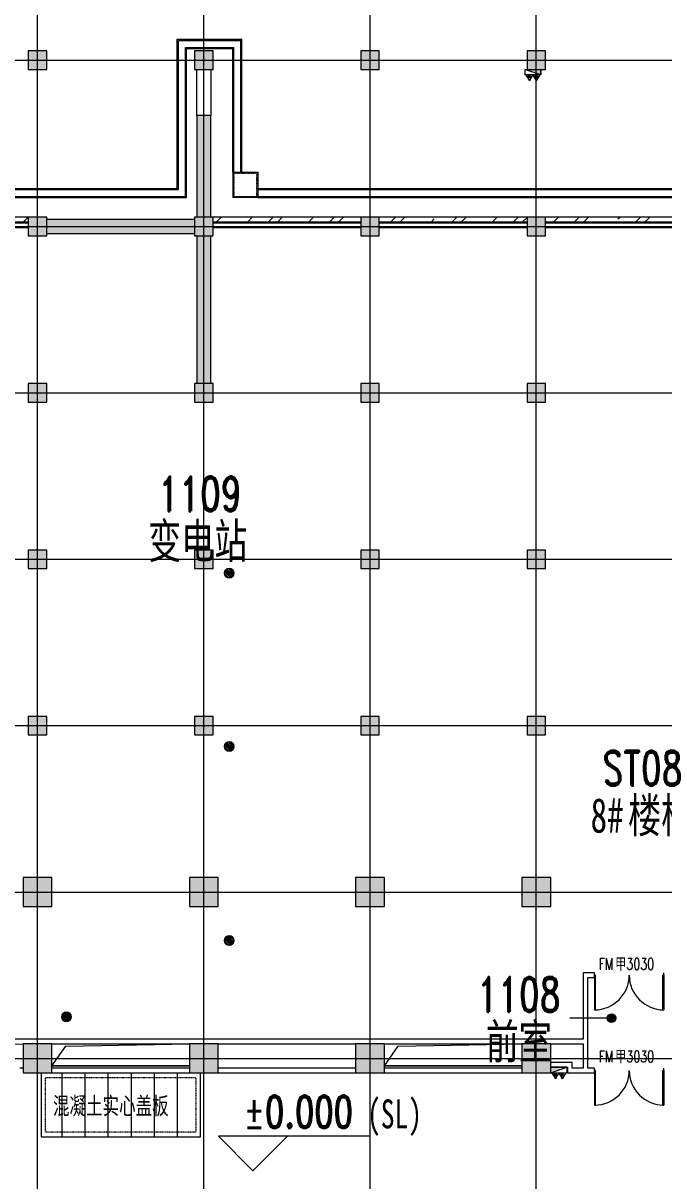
# Model space of a CAD drawing. Header units: millimetres. Extents: x -76632 to 443185, y -33181 to 192400.
# Drawn here: x 150575 to 178325, y 37900 to 88000 of the extents above; entities that cross this region are included whole.
import ezdxf

# ---------------------------------------------------------------- set-up
doc = ezdxf.new("R2010")
doc.units = ezdxf.units.MM
doc.linetypes.add('划线', pattern=[6.36, 3.18, -3.18])
doc.linetypes.add('轴网线', pattern=[22.04, 18.38, -1.83, 0, -1.83])
doc.layers.get('0').update_dxf_attribs({"color": 8})
doc.layers.get('Defpoints').update_dxf_attribs({"color": 8})
for name, color, linetype, lineweight in [('A-ANNO-DIMS', 8, 'Continuous', 9), ('A-ANNO-NOTE', 8, 'Continuous', 5), ('A-AREA-IDEN', 8, 'Continuous', 9), ('A-DETL-GENF', 8, 'Continuous', 18), ('A-DETL-MBND', 8, 'Continuous', 5), ('A-DOOR', 8, 'Continuous', 5), ('A-DOOR-IDEN', 8, 'Continuous', 9), ('A-DOOR-OPNG', 8, 'Continuous', 5), ('A-GENM', 8, 'Continuous', 5), ('A-WALL', 8, 'Continuous', 5), ('A-WALL-PATT', 8, 'Continuous', 9), ('I-FURN', 8, 'Continuous', 5), ('I-FURN-HDLN', 8, '划线', 5), ('I-FURN-IDEN', 8, 'Continuous', 9), ('L-SITE', 8, 'Continuous', 5), ('M-EQPM', 8, 'Continuous', 5), ('P-PIPE', 8, 'Continuous', 5), ('S-BEAM', 8, 'Continuous', 5), ('S-COLS', 8, 'Continuous', 5), ('S-GRID', 8, 'Continuous', 9)]:
    doc.layers.add(name, color=color, linetype=linetype, lineweight=lineweight)
doc.styles.add('RomanD', font='romand__.ttf', dxfattribs={"width": 0.7, "height": 1500})
doc.styles.add('RomanD_1', font='romand__.ttf', dxfattribs={"width": 0.7, "height": 500})
doc.styles.add('RomanD_3', font='romand__.ttf', dxfattribs={"width": 0.7, "height": 1400})
doc.styles.add('RomanD_6', font='romand__.ttf', dxfattribs={"width": 0.65, "height": 350})
doc.styles.add('仿宋_2', font='simfang.ttf', dxfattribs={"width": 0.7, "height": 1500})
doc.styles.add('仿宋_5', font='simfang.ttf', dxfattribs={"width": 0.7, "height": 750})
doc.styles.add('仿宋_6', font='simfang.ttf', dxfattribs={"width": 0.7, "height": 1250})
doc.styles.add('微软雅黑', font='Microsoft YaHei.ttf', dxfattribs={"width": 0.7, "height": 500})
doc.dimstyles.new('0_5', dxfattribs={"dimscale": 304.8, "dimtxt": 351.251157, "dimasz": 0, "dimexe": 0.82021, "dimexo": 0.0625, "dimgap": 0, "dimtad": 1, "dimdec": 0, "dimzin": 0, "dimdsep": 46, "dimtxsty": 'RomanD_6', "dimblk1": 'NONE', "dimblk2": 'NONE', "dimsah": 1, "dimcen": 0.09, "dimazin": 0, "dimtfac": 1, "dimtdec": 4, "dimtix": 1, "dimtmove": 0, "dimatfit": 3, "dimfxl": 0.82021, "dimfxlon": 1, "dimtvp": 1, "dimtolj": 1, "dimtzin": 0, "dimlwd": 18, "dimlwe": 18, "dimarcsym": 2})
pattern_1 = [(45, (-4e-09, 0), (-1325.825, 1325.825), []), (45, (-4e-09, 400), (-1325.825, 1325.825), []), (45, (-4e-09, 1300), (-1325.825, 1325.825), [1875, -625])]

# ---------------------------------------------------------------- blocks, each defined once
blk = doc.blocks.new('X-ST-F3-01-C-001_HLP2_rvt-1-LAY-1F-1_500-A')
at = {"layer": 'S-COLS', "true_color": 0x808080}
for points in [[(151600, 86000), (151600, 86800), (150800, 86800), (150800, 86000)], [(158800, 86000), (158800, 86800), (158000, 86800), (158000, 86000), (158700, 86000)], [(166000, 86000), (166000, 86800), (165200, 86800), (165200, 86000)], [(173200, 86000), (173200, 86800), (172400, 86800), (172400, 86000)], [(150800, 78800), (151600, 78800), (151600, 79600), (150800, 79600), (150800, 78900)], [(158800, 78800), (158800, 79600), (158000, 79600), (158000, 78800), (158700, 78800)], [(166000, 78800), (166000, 79600), (165200, 79600), (165200, 78800)], [(173200, 78800), (173200, 79600), (172400, 79600), (172400, 78800)], [(151300, 71600), (151600, 71600), (151600, 72400), (150800, 72400), (150800, 71600)], [(158000, 71600), (158800, 71600), (158800, 72400), (158000, 72400)], [(166000, 71600), (166000, 72400), (165200, 72400), (165200, 71600)], [(173200, 71600), (173200, 72400), (172400, 72400), (172400, 71600)], [(151600, 64400), (151600, 65200), (150800, 65200), (150800, 64400)], [(158800, 64400), (158800, 65200), (158000, 65200), (158000, 64400)], [(165200, 64400), (166000, 64400), (166000, 65200), (165200, 65200), (165200, 64923)], [(173200, 64400), (173200, 65200), (172400, 65200), (172400, 64400)], [(151600, 57200), (151600, 58000), (150800, 58000), (150800, 57200)], [(158800, 57200), (158800, 58000), (158000, 58000), (158000, 57200)], [(165200, 57200), (166000, 57200), (166000, 58000), (165200, 58000), (165200, 57785)], [(173200, 57200), (173200, 58000), (172400, 58000), (172400, 57200)], [(150575, 49775), (151825, 49775), (151825, 51025), (150575, 51025), (150575, 50647)], [(157775, 49775), (159025, 49775), (159025, 51025), (157775, 51025), (157775, 50647)], [(166225, 49775), (166225, 51025), (164975, 51025), (164975, 49775)], [(173425, 49775), (173425, 51025), (172175, 51025), (172175, 49775)], [(150651, 42575), (151825, 42575), (151825, 43825), (150575, 43825), (150575, 42575)], [(158250, 42575), (159025, 42575), (159025, 43825), (157775, 43825), (157775, 42575)], [(165447, 42575), (166225, 42575), (166225, 43825), (164975, 43825), (164975, 42575)], [(173425, 42575), (173425, 43825), (172175, 43825), (172175, 42575)]]:
    blk.add_hatch(color=8, dxfattribs=at).paths.add_polyline_path(points, flags=0)
at = {"layer": 'S-COLS', "color": 7, "lineweight": 9}
for p, q in [((151600, 86800), (150800, 86800)), ((150800, 86800), (150800, 86000)), ((151600, 86000), (151600, 86800)), ((158800, 86800), (158000, 86800)), ((158000, 86800), (158000, 86000)), ((158800, 86000), (158800, 86800)), ((166000, 86800), (165200, 86800)), ((165200, 86800), (165200, 86000)), ((166000, 86000), (166000, 86800)), ((173200, 86800), (172400, 86800)), ((172400, 86800), (172400, 86000)), ((173200, 86000), (173200, 86800)), ((150800, 86000), (151600, 86000)), ((158000, 86000), (158800, 86000)), ((165200, 86000), (166000, 86000)), ((172400, 86000), (173200, 86000)), ((151600, 79600), (150800, 79600)), ((150800, 79600), (150800, 78800)), ((151600, 78800), (151600, 79600)), ((158800, 79600), (158000, 79600)), ((158000, 79600), (158000, 78800)), ((158800, 78800), (158800, 79600)), ((166000, 79600), (165200, 79600)), ((165200, 79600), (165200, 78800)), ((166000, 78800), (166000, 79600)), ((173200, 79600), (172400, 79600)), ((172400, 79600), (172400, 78800)), ((173200, 78800), (173200, 79600)), ((150800, 78800), (151600, 78800)), ((158000, 78800), (158800, 78800)), ((165200, 78800), (166000, 78800)), ((172400, 78800), (173200, 78800)), ((151600, 72400), (150800, 72400)), ((150800, 72400), (150800, 71600)), ((151600, 71600), (151600, 72400)), ((158800, 72400), (158000, 72400)), ((158000, 72400), (158000, 71600)), ((158800, 71600), (158800, 72400)), ((166000, 72400), (165200, 72400)), ((165200, 72400), (165200, 71600)), ((166000, 71600), (166000, 72400)), ((173200, 72400), (172400, 72400)), ((172400, 72400), (172400, 71600)), ((173200, 71600), (173200, 72400)), ((150800, 71600), (151600, 71600)), ((158000, 71600), (158800, 71600)), ((165200, 71600), (166000, 71600)), ((172400, 71600), (173200, 71600)), ((151600, 65200), (150800, 65200)), ((150800, 65200), (150800, 64400)), ((151600, 64400), (151600, 65200)), ((158800, 65200), (158000, 65200)), ((158000, 65200), (158000, 64400)), ((158800, 64400), (158800, 65200)), ((166000, 65200), (165200, 65200)), ((165200, 65200), (165200, 64400)), ((166000, 64400), (166000, 65200)), ((173200, 65200), (172400, 65200)), ((172400, 65200), (172400, 64400)), ((173200, 64400), (173200, 65200)), ((150800, 64400), (151600, 64400)), ((158000, 64400), (158800, 64400)), ((165200, 64400), (166000, 64400)), ((172400, 64400), (173200, 64400)), ((151600, 58000), (150800, 58000)), ((150800, 58000), (150800, 57200)), ((151600, 57200), (151600, 58000)), ((158800, 58000), (158000, 58000)), ((158000, 58000), (158000, 57200)), ((158800, 57200), (158800, 58000)), ((166000, 58000), (165200, 58000)), ((165200, 58000), (165200, 57200)), ((166000, 57200), (166000, 58000)), ((173200, 58000), (172400, 58000)), ((172400, 58000), (172400, 57200)), ((173200, 57200), (173200, 58000)), ((150800, 57200), (151600, 57200)), ((158000, 57200), (158800, 57200)), ((165200, 57200), (166000, 57200)), ((172400, 57200), (173200, 57200)), ((151825, 51025), (150575, 51025)), ((150575, 51025), (150575, 49775)), ((151825, 49775), (151825, 51025)), ((159025, 51025), (157775, 51025)), ((157775, 51025), (157775, 49775)), ((159025, 49775), (159025, 51025)), ((166225, 51025), (164975, 51025)), ((164975, 51025), (164975, 49775)), ((166225, 49775), (166225, 51025)), ((173425, 51025), (172175, 51025)), ((172175, 51025), (172175, 49775)), ((173425, 49775), (173425, 51025)), ((150575, 49775), (151825, 49775)), ((157775, 49775), (159025, 49775)), ((164975, 49775), (166225, 49775)), ((172175, 49775), (173425, 49775)), ((151825, 43825), (150575, 43825)), ((150575, 43825), (150575, 42575)), ((151825, 42575), (151825, 43825)), ((159025, 43825), (157775, 43825)), ((157775, 43825), (157775, 42575)), ((159025, 42575), (159025, 43825)), ((166225, 43825), (164975, 43825)), ((164975, 43825), (164975, 42575)), ((166225, 42575), (166225, 43825)), ((173425, 43825), (172175, 43825)), ((172175, 43825), (172175, 42575)), ((173425, 42575), (173425, 43825)), ((150575, 42575), (151825, 42575)), ((157775, 42575), (159025, 42575)), ((164975, 42575), (166225, 42575)), ((172175, 42575), (173425, 42575))]:
    blk.add_line(p, q, dxfattribs=at)
blk = doc.blocks.new('参数化集水井 - 标准-1519605-LAY-1F-1_500-A')
at = {"layer": 'L-SITE'}
for p, q in [((-550, 550), (550, 550)), ((-550, 550), (-550, -550)), ((550, -550), (550, 550)), ((550, -550), (-550, -550))]:
    blk.add_line(p, q, dxfattribs=at)
at = {"layer": 'L-SITE', "linetype": '划线'}
for p, q in [((500, 500), (-500, 500)), ((-500, 500), (-500, -500)), ((500, -500), (500, 500)), ((-500, -500), (500, -500))]:
    blk.add_line(p, q, dxfattribs=at)
blk = doc.blocks.new('U型排水沟_有盖板_L型 - 标准-2762191-LAY-1F-1_500-A')
at = {"layer": 'A-DETL-MBND'}
for p, q in [((990, 150), (990, -1800)), ((640, -200), (640, -1800))]:
    blk.add_line(p, q, dxfattribs=at)
blk = doc.blocks.new('钢格栅盖板 - 钢格栅盖板-2788219-LAY-1F-1_500-A')
at = {"layer": 'I-FURN'}
for p, q in [((0, 2775), (0, 0)), ((900, 2775), (900, 0)), ((1900, 2775), (1900, 0)), ((2900, 2775), (2900, 0)), ((3900, 2775), (3900, 0)), ((4900, 2775), (4900, 0)), ((5900, 2775), (5900, 0)), ((6900, 0), (6900, 2775)), ((0, 0), (6900, 0))]:
    blk.add_line(p, q, dxfattribs=at)
at = {"layer": 'I-FURN-HDLN'}
for p, q in [((200, 200), (200, 2575)), ((200, 2575), (6700, 2575)), ((6700, 2575), (6700, 200)), ((6700, 200), (200, 200))]:
    blk.add_line(p, q, dxfattribs=at)
blk = doc.blocks.new('双扇平开防火门_带观察窗 - FM甲3030-4643016-LAY-1F-1_500-A')
at = {"layer": 'A-DOOR'}
for p, q in [((-1500, 0), (-1500, 1500)), ((-1500, 1500), (-1460, 1500)), ((-1500, 1500), (-1500, 1300)), ((-1460, 1500), (-1500, 1500)), ((-1500, 1300), (-1500, 1100)), ((-1500, 1100), (-1500, 0)), ((-1460, 1500), (-1460, 0)), ((-1460, 1300), (-1460, 1500)), ((-1460, 1100), (-1460, 1300)), ((-1460, 0), (-1460, 1100)), ((1500, 1500), (1460, 1500)), ((1460, 1500), (1460, 0)), ((1500, 1500), (1460, 1500)), ((1460, 1500), (1460, 1300)), ((1460, 1300), (1460, 1100)), ((1460, 1100), (1460, 0)), ((1500, 0), (1500, 1500)), ((1500, 1300), (1500, 1500)), ((1500, 1100), (1500, 1300)), ((1500, 0), (1500, 1100)), ((-1460, 0), (-1500, 0)), ((-1500, 0), (-1460, 0)), ((1460, 0), (1500, 0)), ((1460, 0), (1500, 0))]:
    blk.add_line(p, q, dxfattribs=at)
for centre, start, end in [((-1500, 0), 0, 90), ((1500, 0), 90, 180)]:
    blk.add_arc(centre, 1500, start, end, dxfattribs=at)
at = {"layer": 'A-DOOR-OPNG'}
for p, q in [((-1500, 100), (-1500, -100)), ((1500, 100), (1500, -100))]:
    blk.add_line(p, q, dxfattribs=at)
blk = doc.blocks.new('楼板洞口-A - WW-翻边100mm-V59-LAY-1F-1_500-A')
at = {"layer": 'A-GENM'}
for p, q in [((0, 0), (595, 855)), ((595, 855), (5950, 950)), ((5020, 0), (0, 0)), ((0, 0), (5020, 0)), ((5235, -100), (5220, -100)), ((5950, -100), (5812.5, -100))]:
    blk.add_line(p, q, dxfattribs=at)
blk = doc.blocks.new('楼板洞口-A - WW-翻边100mm-V60-LAY-1F-1_500-A')
at = {"layer": 'A-GENM'}
for p, q in [((0, 0), (595, 855)), ((595, 855), (5950, 950)), ((5950, 0), (0, 0)), ((0, 0), (5950, 0))]:
    blk.add_line(p, q, dxfattribs=at)
blk = doc.blocks.new('圆形地漏_固定_2 - 热轧钢管-3953174-LAY-1F-1_500-A')
at = {"layer": 'A-GENM'}
for p, q in [((-193, 52), (52, -193)), ((102, -172), (-172, 102)), ((-141, 141), (141, -141)), ((172, -102), (-102, 172)), ((193, -52), (-52, 193)), ((13, 200), (200, 13)), ((-13, -200), (-200, -13))]:
    blk.add_line(p, q, dxfattribs=at)
blk.add_circle((0, 0), 200, dxfattribs=at)
at = {"layer": 'P-PIPE'}
for start, end in [(0, 180), (180, 0)]:
    blk.add_arc((0, 0), 200, start, end, dxfattribs=at)
blk = doc.blocks.new('室内消火栓箱_带灭火器__左右式_ - SG24D65-P-V96-LAY-1F-1_500-A')
at = {"layer": 'A-DETL-GENF', "lineweight": 5}
blk.add_hatch(color=256, dxfattribs=at).paths.add_polyline_path([(-350, 240), (-350, 0), (350, 0), (65, 98)], flags=0)
h = blk.add_hatch(color=256, dxfattribs=at)
h.paths.add_polyline_path([(-195, 370), (-195, 280), (-105, 280), (-105, 370)], flags=0)
h.paths.add_polyline_path([(105, 370), (105, 280), (195, 280), (195, 370)], flags=0)
for p, q in [((-350, 240), (350, 240)), ((-350, 240), (350, 0)), ((-350, 240), (-350, 0)), ((-350, 240), (350, 0)), ((-350, 0), (-350, 240)), ((-300, 240), (-150, 500)), ((-195, 370), (-105, 370)), ((-195, 280), (-195, 370)), ((-105, 280), (-195, 280)), ((0, 240), (-150, 500)), ((-105, 370), (-105, 280)), ((0, 240), (150, 500)), ((105, 280), (105, 370)), ((105, 370), (195, 370)), ((195, 280), (105, 280)), ((300, 240), (150, 500)), ((195, 370), (195, 280)), ((350, 0), (250, 0)), ((350, 0), (250, 0))]:
    blk.add_line(p, q, dxfattribs=at)
at = {"layer": 'M-EQPM'}
blk.add_line((350, 0), (350, 240), dxfattribs=at)
blk = doc.blocks.new('室内消火栓箱_带灭火器__左右式_ - SG24D65-P-V105-LAY-1F-1_500-A')
at = {"layer": 'A-DETL-GENF', "lineweight": 5}
blk.add_hatch(color=256, dxfattribs=at).paths.add_polyline_path([(-350, -240), (350, 0), (-350, 0), (-350, -40)], flags=0)
h = blk.add_hatch(color=256, dxfattribs=at)
h.paths.add_polyline_path([(-105, -370), (-105, -280), (-195, -280), (-195, -370)], flags=0)
h.paths.add_polyline_path([(105, -370), (195, -370), (195, -280), (105, -280)], flags=0)
for p, q in [((350, 0), (-350, 0)), ((-350, -240), (350, 0)), ((-350, -240), (350, 0)), ((350, 0), (-350, 0)), ((-350, -240), (350, -240)), ((-300, -240), (-150, -500)), ((-105, -280), (-195, -280)), ((-195, -280), (-195, -370)), ((-195, -370), (-105, -370)), ((0, -240), (-150, -500)), ((-105, -370), (-105, -280)), ((0, -240), (150, -500)), ((195, -280), (105, -280)), ((105, -280), (105, -370)), ((105, -370), (195, -370)), ((300, -240), (150, -500)), ((195, -370), (195, -280))]:
    blk.add_line(p, q, dxfattribs=at)
at = {"layer": 'M-EQPM'}
blk.add_line((350, 0), (350, -240), dxfattribs=at)
blk = doc.blocks.new('高程点-说明仿宋-2 - 高程点-说明仿宋-2-1141479-LAY-1F-1_500-A')
at = {"layer": 'A-ANNO-NOTE', "lineweight": 18}
for p, q in [((10.06, 2.99), (-2.99, 2.99)), ((0, 0), (-2.99, 2.99)), ((0, 0), (2.99, 2.99))]:
    blk.add_line(p, q, dxfattribs=at)
blk = doc.blocks.new('*D1431')
at = {"layer": 'A-ANNO-DIMS', "color": 0, "lineweight": 18, "transparency": 16777216}
for p, q in [((19261, 131300), (19742, 131300)), ((19492, 130200), (19492, 131300)), ((19261, 130200), (19742, 130200)), ((259200, 4470), (259200, 4951)), ((259200, 4701), (264000, 4701)), ((264000, 4470), (264000, 4951))]:
    blk.add_line(p, q, dxfattribs=at)
at = {"layer": 'Defpoints', "color": 0, "transparency": 16777216}
for p in [(19242, 131300), (19492, 131300), (19242, 130200), (264000, 4701), (259200, 4451), (264000, 4451)]:
    blk.add_point(p, dxfattribs=at)
at = {"layer": 'A-ANNO-DIMS', "color": 0, "lineweight": 18, "transparency": 16777216, "insert": (19317, 130750), "char_height": 350, "width": 972.7, "attachment_point": 5, "rotation": 90, "style": 'RomanD_6'}
blk.add_mtext('\\A1;1100', dxfattribs=at)
at = {"layer": 'A-ANNO-DIMS', "color": 0, "lineweight": 18, "transparency": 16777216, "insert": (261600, 4876), "char_height": 350, "width": 972.7, "attachment_point": 5, "style": 'RomanD_6'}
blk.add_mtext('\\A1;4800', dxfattribs=at)
blk = doc.blocks.new('_None')
blk = doc.blocks.new('*D1432')
at = {"layer": 'A-ANNO-DIMS', "color": 0, "lineweight": 18, "transparency": 16777216}
for p, q in [((19261, 133750), (19742, 133750)), ((19492, 131300), (19492, 133750)), ((19261, 131300), (19742, 131300)), ((260638, 2650), (261119, 2650)), ((260869, 1700), (260869, 2650)), ((261100, 1700), (260619, 1700))]:
    blk.add_line(p, q, dxfattribs=at)
at = {"layer": 'Defpoints', "color": 0, "transparency": 16777216}
for p in [(19242, 133750), (19492, 133750), (19242, 131300), (260619, 2650), (260869, 2650), (261119, 1700)]:
    blk.add_point(p, dxfattribs=at)
at = {"layer": 'A-ANNO-DIMS', "color": 0, "lineweight": 18, "transparency": 16777216, "char_height": 350, "attachment_point": 5, "rotation": 90, "style": 'RomanD_6'}
for s, insert, width in [('\\A1;2450', (19317, 132525), 972.7), ('\\A1;950', (260694, 2175), 729.52)]:
    blk.add_mtext(s, dxfattribs=dict(at, insert=insert, width=width))

msp = doc.modelspace()

# ---------------------------------------------------------------- hatches: boundary and pattern name
at = {"layer": 'A-AREA-IDEN', "lineweight": 18, "transparency": 33554687}
h = msp.add_hatch(color=256, dxfattribs=at)
edge = h.paths.add_edge_path(flags=0)
edge.add_arc((176053.1, 44941.5), 187.5, 0, 360)
at = {"layer": 'A-WALL-PATT', "lineweight": 5, "transparency": 33554687}
h = msp.add_hatch(color=256, dxfattribs=at)
h.paths.add_polyline_path([(158100, 72400), (158700, 72400), (158700, 78800), (158100, 78800)], flags=0)
h.paths.add_polyline_path([(158100, 79600), (158700, 79600), (158700, 84000), (158100, 84000)], flags=0)
h = msp.add_hatch(dxfattribs=at)
h.set_pattern_fill('FP_10', color=256, style=0, pattern_type=2)
h.set_pattern_definition(pattern_1)
h.paths.add_polyline_path([(150800, 79400), (150800, 79600), (144400, 79600), (144400, 79400), (146150, 79400)], flags=0)
h.paths.add_polyline_path([(140553.4, 79400), (143600, 79400), (143600, 79600), (137200, 79600), (137200, 79400)], flags=0)
msp.add_hatch(color=256, dxfattribs=at).paths.add_polyline_path([(158000, 78900), (158000, 79500), (151600, 79500), (151600, 78900)], flags=0)
h = msp.add_hatch(dxfattribs=at)
h.set_pattern_fill('FP_10', color=256, style=0, pattern_type=2)
h.set_pattern_definition(pattern_1)
h.paths.add_polyline_path([(158800, 79400), (165200, 79400), (165200, 79600), (158800, 79599)], flags=0)
h.paths.add_polyline_path([(166000, 79400), (172400, 79400), (172400, 79600), (166000, 79600), (166000, 79530.1)], flags=0)
h.paths.add_polyline_path([(173200, 79400), (179600, 79400), (179600, 79600), (173200, 79600), (173200, 79461.2)], flags=0)
h.paths.add_polyline_path([(180400, 79400), (186800, 79400), (186800, 79600), (180400, 79600), (180400, 79404.1)], flags=0)
h.paths.add_polyline_path([(194000, 79400), (194000, 79600), (187600, 79600), (187600, 79400), (191565.1, 79400)], flags=0)

# ---------------------------------------------------------------- linework, layer by layer
at = {"layer": 'A-AREA-IDEN', "lineweight": 18, "transparency": 33554687}
msp.add_line((176053.1, 44941.5), (174252.4, 44941.5), dxfattribs=at)
msp.add_circle((176053.1, 44941.5), 187.5, dxfattribs=at)
at = {"layer": 'A-WALL', "transparency": 33554687}
for p, q in [((158100, 84000), (158100, 86000)), ((158700, 86000), (158700, 84000))]:
    msp.add_line(p, q, dxfattribs=at)
at = {"layer": 'A-WALL', "lineweight": 9, "transparency": 33554687}
for p, q in [((158100, 84000), (158100, 79600)), ((158700, 84000), (158100, 84000)), ((158700, 79600), (158700, 84000)), ((150800, 79600), (144400, 79600)), ((144400, 79400), (150800, 79400)), ((150800, 79350), (144400, 79350)), ((158000, 79500), (151600, 79500)), ((165200, 79600), (158800, 79600)), ((158800, 79400), (165200, 79400)), ((165200, 79350), (158800, 79350)), ((172400, 79600), (166000, 79600)), ((166000, 79400), (172400, 79400)), ((172400, 79350), (166000, 79350)), ((179600, 79600), (173200, 79600)), ((173200, 79400), (179600, 79400)), ((179600, 79350), (173200, 79350)), ((144400, 79150), (150800, 79150)), ((151600, 78900), (158000, 78900)), ((158100, 78800), (158100, 72400)), ((158700, 72400), (158700, 78800)), ((158800, 79150), (165200, 79150)), ((166000, 79150), (172400, 79150)), ((173200, 79150), (179600, 79150)), ((175325, 46900), (174825, 46900)), ((174825, 46900), (174825, 44025)), ((175025, 46700), (175325, 46700)), ((175025, 42775), (175025, 46700)), ((175325, 46700), (175325, 46900)), ((174825, 44025), (136600, 44025)), ((151825, 43825), (157775, 43825)), ((159025, 43825), (164975, 43825)), ((166225, 43825), (172175, 43825)), ((173425, 43825), (174825, 43825)), ((174825, 43825), (174825, 42775)), ((157775, 42775), (151825, 42775)), ((164975, 42775), (159025, 42775)), ((172175, 42775), (166225, 42775)), ((174355, 43025), (173425, 43025)), ((173425, 42825), (174155, 42825)), ((174155, 42825), (174155, 42775)), ((174155, 42775), (174155, 42575)), ((174355, 42775), (174355, 43025)), ((174825, 42775), (174355, 42775)), ((175325, 42775), (175025, 42775)), ((175325, 42575), (175325, 42775)), ((151825, 42575), (157775, 42575)), ((159025, 42575), (164975, 42575)), ((166225, 42575), (172175, 42575)), ((174155, 42575), (175325, 42575))]:
    msp.add_line(p, q, dxfattribs=at)
at = {"layer": 'S-BEAM', "transparency": 33554687}
for p, q in [((157250, 80850), (157250, 87300)), ((157250, 87300), (160050, 87300)), ((157300, 80800), (157300, 87250)), ((157300, 87250), (160000, 87250)), ((160000, 81550), (160000, 87250)), ((160050, 81550), (160050, 87300)), ((157600, 80500), (157600, 86950)), ((157600, 86950), (159700, 86950)), ((157650, 80450), (157650, 86900)), ((157650, 86900), (159650, 86900)), ((159650, 81550), (159650, 86900)), ((159700, 81550), (159700, 86950)), ((124750, 80850), (157250, 80850)), ((124750, 80800), (157300, 80800)), ((160750, 80850), (200699.9, 80850)), ((160750, 80800), (200749.9, 80800)), ((124750, 80500), (157600, 80500)), ((124750, 80450), (157650, 80450)), ((160750, 80500), (201049.9, 80500)), ((160750, 80450), (201099.9, 80450))]:
    msp.add_line(p, q, dxfattribs=at)
at = {"layer": 'S-GRID', "linetype": '轴网线', "transparency": 33554687}
for p, q in [((151200, -17706.2), (151200, 174400)), ((158400, -17706.2), (158400, 174400)), ((165600, -17706.2), (165600, 174400)), ((172800, -17706.2), (172800, 174400)), ((-16000, 86400), (308800, 86400)), ((-16000, 79200), (308800, 79200)), ((-16000, 72000), (308800, 72000)), ((-16000, 64800), (308800, 64800)), ((-16000, 57600), (308800, 57600)), ((-16000, 50400), (308800, 50400)), ((-16000, 43200), (308800, 43200))]:
    msp.add_line(p, q, dxfattribs=at)

# ---------------------------------------------------------------- block references
at = {"lineweight": 5, "transparency": 33554687}
msp.add_blockref('X-ST-F3-01-C-001_HLP2_rvt-1-LAY-1F-1_500-A', (0, 0), dxfattribs=at)
at = {"layer": 'A-ANNO-NOTE', "lineweight": 18, "transparency": 33554687, "xscale": 500, "yscale": 500, "zscale": 500}
msp.add_blockref('高程点-说明仿宋-2 - 高程点-说明仿宋-2-1141479-LAY-1F-1_500-A', (160525, 38339.3), dxfattribs=at)
at = {"layer": 'A-DOOR', "transparency": 33554687, "rotation": 180}
for p in [(176825, 46800), (176825, 42675)]:
    msp.add_blockref('双扇平开防火门_带观察窗 - FM甲3030-4643016-LAY-1F-1_500-A', p, dxfattribs=at)
at = {"layer": 'A-GENM', "transparency": 33554687}
for name, p in [('楼板洞口-A - WW-翻边100mm-V59-LAY-1F-1_500-A', (144625, 42875)), ('楼板洞口-A - WW-翻边100mm-V60-LAY-1F-1_500-A', (151825, 42875)), ('楼板洞口-A - WW-翻边100mm-V60-LAY-1F-1_500-A', (166225, 42875))]:
    msp.add_blockref(name, p, dxfattribs=at)
at = {"layer": 'I-FURN', "transparency": 33554687}
msp.add_blockref('钢格栅盖板 - 钢格栅盖板-2788219-LAY-1F-1_500-A', (151350, 39800), dxfattribs=at)
at = {"layer": 'L-SITE', "transparency": 33554687}
for name, p in [('U型排水沟_有盖板_L型 - 标准-2762191-LAY-1F-1_500-A', (159009.7, 87100)), ('参数化集水井 - 标准-1519605-LAY-1F-1_500-A', (160200, 81000))]:
    msp.add_blockref(name, p, dxfattribs=at)
at = {"layer": 'M-EQPM', "transparency": 33554687, "rotation": 180}
msp.add_blockref('室内消火栓箱_带灭火器__左右式_ - SG24D65-P-V96-LAY-1F-1_500-A', (172650, 86000), dxfattribs=at)
at = {"layer": 'M-EQPM', "transparency": 33554687}
msp.add_blockref('室内消火栓箱_带灭火器__左右式_ - SG24D65-P-V105-LAY-1F-1_500-A', (173775, 42815), dxfattribs=at)
at = {"layer": 'P-PIPE', "transparency": 33554687}
for p in [(159500, 64200.2), (159500, 56700.2), (159500, 48300.2), (152450, 45000)]:
    msp.add_blockref('圆形地漏_固定_2 - 热轧钢管-3953174-LAY-1F-1_500-A', p, dxfattribs=at)

# ---------------------------------------------------------------- texts
at = {"layer": 'A-ANNO-NOTE', "lineweight": 9, "transparency": 33554687, "attachment_point": 1}
for s, insert, char_height, width, style in [('±0.000', (160121.7, 41588.3), 1400, 6481.643, 'RomanD_3'), ('(SL)', (165469.7, 41422.7), 1250, 3142.615, '仿宋_6')]:
    msp.add_mtext(s, dxfattribs=dict(at, insert=insert, char_height=char_height, width=width, style=style))
at = {"layer": 'A-AREA-IDEN', "transparency": 33554687, "char_height": 1500, "attachment_point": 1}
for s, insert, width, style in [('1109', (156437.6, 68378.6), 4826.159, 'RomanD'), ('变电站', (155990.9, 66344.5), 5892.403, '仿宋_2'), ('ST08', (175667.4, 56503.1), 4657.804, 'RomanD'), ('楼梯', (176773, 54469), 3928.269, '仿宋_2'), ('8#', (175152.4, 54469), 1964.134, '仿宋_2'), ('1108', (170248.4, 46715.2), 4826.159, 'RomanD'), ('前室', (170611.9, 44681), 3928.269, '仿宋_2')]:
    msp.add_mtext(s, dxfattribs=dict(at, insert=insert, width=width, style=style))
at = {"layer": 'A-DOOR-IDEN', "transparency": 33554687, "char_height": 500, "attachment_point": 1}
for s, insert, width, style in [('FM', (175500.1, 47538.2), 869.831, 'RomanD_1'), ('\\f微软雅黑|b0|i0|c134|p34|;\\W.7;甲', (176217.8, 47538.2), 589.24, '微软雅黑'), ('3030', (176704, 47538.2), 1683.544, 'RomanD_1'), ('FM', (175500.1, 43533.2), 869.831, 'RomanD_1'), ('\\f微软雅黑|b0|i0|c134|p34|;\\W.7;甲', (176217.8, 43533.2), 589.24, '微软雅黑'), ('3030', (176704, 43533.2), 1683.544, 'RomanD_1')]:
    msp.add_mtext(s, dxfattribs=dict(at, insert=insert, width=width, style=style))
at = {"layer": 'I-FURN-IDEN', "transparency": 33554687, "insert": (151866.1, 41524.9), "char_height": 750, "width": 7070.884, "attachment_point": 1, "style": '仿宋_5'}
msp.add_mtext('混凝土实心盖板', dxfattribs=at)

# ---------------------------------------------------------------- dimensions: what is measured, and where the dimension line sits
at = {"layer": 'A-ANNO-DIMS', "lineweight": 18, "transparency": 33554687}
for base, p1, p2, override, picture, middle in [((19492.1, 133750), (19242.1, 131300), (19242.1, 133750), {"dimpost": '<>', "dimfxl": 2450}, '*D1432', (19317.1, 132525)), ((19492.1, 131300), (19242.1, 130200), (19242.1, 131300), {"dimpost": '<>', "dimfxl": 1100}, '*D1431', (19317.1, 130750))]:
    dim = msp.add_linear_dim(base=base, p1=p1, p2=p2, angle=90, dimstyle='0_5', override=override, dxfattribs=at)
    dim.commit()
    dim.dimension.update_dxf_attribs({"geometry": picture, "text_midpoint": middle})

doc.saveas('drawing.dxf')
